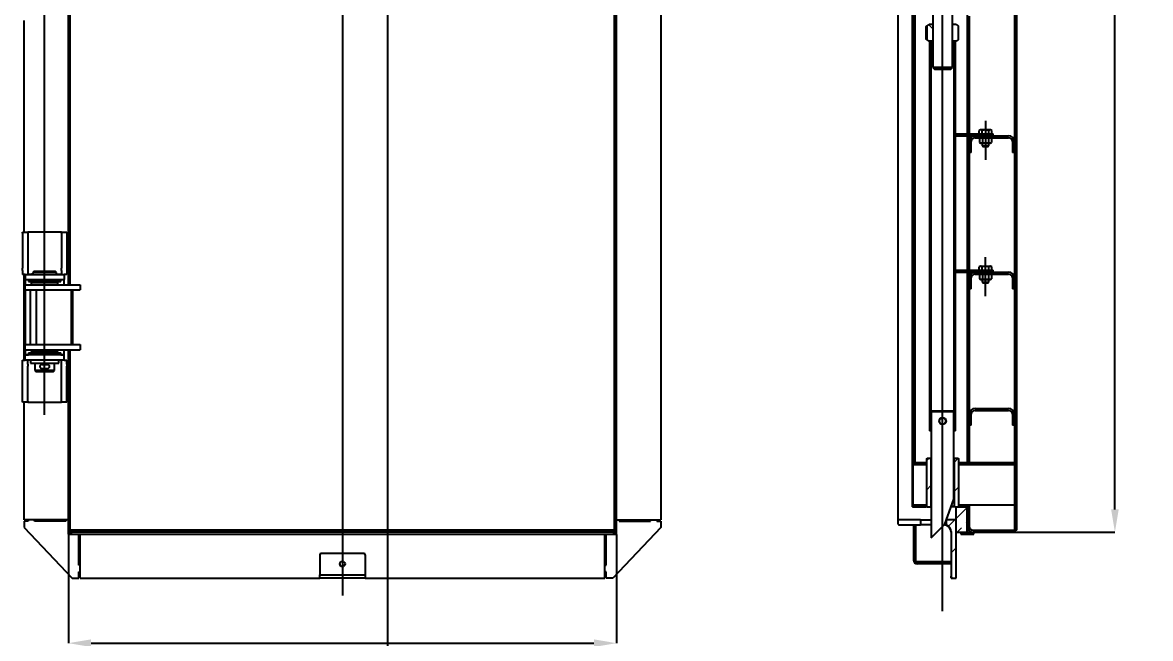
# Model space of a CAD drawing. Header units: millimetres. Extents: x 0 to 594, y 0 to 420.
# Drawn here: x 143.4 to 317.1, y 154.2 to 249.1 of the extents above; entities that cross this region are included whole.
import ezdxf

# ---------------------------------------------------------------- set-up
doc = ezdxf.new("R2010")
doc.units = ezdxf.units.MM
doc.header["$PDSIZE"] = -1
doc.layers.add('FORMAT', color=7, linetype='Continuous')
doc.styles.add('GOST-2.304_Type-B', font='')
doc.styles.add('SLDTEXTSTYLE1', font='TXT', dxfattribs={"width": 0.7})
doc.styles.get('GOST-2.304_Type-B').set_extended_font_data('GOST Common')
doc.dimstyles.new('SLDDIMSTYLE0', dxfattribs={"dimtxt": 3.5, "dimasz": 3.5, "dimexe": 0, "dimexo": 0.0625, "dimgap": 0.875, "dimtad": 2, "dimdec": 1, "dimlfac": 10, "dimrnd": 1e-09, "dimzin": 12, "dimdsep": 46, "dimtxsty": 'SLDTEXTSTYLE1', "dimsah": 1, "dimcen": 0.09, "dimadec": 0, "dimazin": 3, "dimtfac": 1, "dimtdec": 1, "dimtmove": 0, "dimatfit": 0, "dimfxl": 1, "dimfrac": 2, "dimtolj": 1, "dimtzin": 12, "dimarcsym": 0})

# ---------------------------------------------------------------- blocks, each defined once
blk = doc.blocks.new('_D_1')
at = {"layer": 'Defpoints', "color": 0, "transparency": 16777216}
for p in [(150.5, 170.3), (234.9, 170.3), (234.9, 153.5)]:
    blk.add_point(p, dxfattribs=at)
at = {"layer": 'FORMAT', "color": 0, "lineweight": -2, "transparency": 16777216}
for p, q in [((150.5, 170.24), (150.5, 153.5)), ((234.9, 170.24), (234.9, 153.5)), ((154, 153.5), (231.4, 153.5))]:
    blk.add_line(p, q, dxfattribs=at)
at = {"layer": 'FORMAT', "color": 0, "transparency": 16777216}
for points in [[(154, 154.09), (154, 152.92), (150.5, 153.5)], [(231.4, 154.09), (231.4, 152.92), (234.9, 153.5)]]:
    blk.add_solid(points, dxfattribs=at)
at = {"layer": 'FORMAT', "color": 0, "transparency": 16777216, "insert": (192.7, 152.63), "char_height": 3.5, "attachment_point": 2, "style": 'GOST-2.304_Type-B'}
blk.add_mtext('\\A1;844*', dxfattribs=at)
blk = doc.blocks.new('SW_HATCH_0')
at = {"color": 0, "linetype": 'Continuous', "lineweight": 18}
for p, q in [((0, 197.57), (-0.8, 196.77)), ((-6.57, 195.16), (-6.3, 194.89)), ((-2.51, 195.58), (-2.21, 195.28)), ((0, 193.08), (-0.8, 192.28)), ((-7.98, 189.58), (-8.78, 188.78)), ((-6.6, 190.7), (-6.3, 190.4)), ((1.7, 190.29), (0, 188.59)), ((2.4, 190.98), (2.1, 190.68)), ((2.41, 190.66), (2.69, 190.38)), ((6.88, 190.68), (7.18, 190.38)), ((1.7, 188.04), (0.44, 186.78)), ((9.3, 188.91), (9, 188.61)), ((-6.7, 186.38), (-6.8, 186.28)), ((-6.29, 186.78), (-6.59, 186.48)), ((1.7, 186.89), (1.78, 186.81)), ((-6.7, 184.13), (-6.8, 184.03)), ((-3.91, 184.68), (-4.6, 183.99)), ((0.4, 184.5), (-0.29, 183.81)), ((9.3, 184.41), (9, 184.11)), ((-6.7, 181.89), (-6.8, 181.79)), ((-6.7, 179.64), (-6.8, 179.54)), ((-5.17, 180.28), (-4.87, 179.98)), ((-3.91, 180.19), (-4.6, 179.5)), ((0.4, 180.01), (-0.26, 179.35)), ((3.81, 180.28), (4.11, 179.98)), ((8.3, 180.28), (8.6, 179.98)), ((9.3, 179.92), (9, 179.62)), ((-6.7, 177.4), (-6.8, 177.3)), ((9.3, 175.43), (9, 175.13)), ((-6.7, 175.15), (-6.8, 175.05)), ((-0.1, 175.01), (-0.3, 174.81)), ((-6.7, 172.91), (-6.8, 172.81)), ((-1.6, 173.51), (-2.04, 173.07)), ((2.3, 172.92), (2, 172.62)), ((5.8, 171.93), (5.5, 171.63)), ((-6.7, 170.66), (-6.8, 170.56)), ((-3.9, 171.21), (-4.1, 171.01)), ((-0.1, 170.52), (-0.3, 170.32)), ((9.3, 170.94), (9, 170.64)), ((-6.7, 168.41), (-6.8, 168.31)), ((-3.9, 166.72), (-4.1, 166.52)), ((-6.7, 166.17), (-6.8, 166.07)), ((-0.1, 166.03), (-0.3, 165.83)), ((9.3, 166.45), (9, 166.15)), ((-6.7, 163.92), (-6.8, 163.82)), ((-6.7, 161.68), (-6.8, 161.58)), ((-3.9, 162.23), (-4.1, 162.03)), ((-0.1, 161.54), (-0.3, 161.34)), ((9.3, 161.96), (9, 161.66)), ((-6.7, 159.43), (-6.8, 159.33)), ((-6.7, 157.19), (-6.8, 157.09)), ((-3.9, 157.74), (-4.1, 157.54)), ((-0.1, 157.05), (-0.3, 156.85)), ((9.3, 157.47), (9, 157.17)), ((-6.7, 154.94), (-6.8, 154.84)), ((-3.9, 153.25), (-4.1, 153.05)), ((9.3, 152.98), (9, 152.68)), ((-6.7, 152.7), (-6.8, 152.6)), ((-0.1, 152.56), (-0.3, 152.36)), ((8.95, 152.63), (8.65, 152.33)), ((-6.7, 150.45), (-6.8, 150.35)), ((2.03, 150.63), (2.33, 150.33)), ((2.77, 150.95), (2.54, 150.71)), ((7.25, 150.93), (6.95, 150.63)), ((-6.7, 148.21), (-6.8, 148.11)), ((-3.9, 148.76), (-4.1, 148.56)), ((-0.1, 148.07), (-0.3, 147.87)), ((9.3, 148.49), (9, 148.19)), ((-6.7, 145.96), (-6.8, 145.86)), ((-3.9, 144.27), (-4.1, 144.07)), ((-6.7, 143.72), (-6.8, 143.62)), ((-0.1, 143.58), (-0.3, 143.38)), ((9.3, 144), (9, 143.7)), ((-6.7, 141.47), (-6.8, 141.37)), ((-6.7, 139.23), (-6.8, 139.13)), ((-3.9, 139.78), (-4.1, 139.58)), ((-0.1, 139.09), (-0.3, 138.89)), ((9.3, 139.51), (9, 139.21)), ((-6.7, 134.74), (-6.8, 134.64)), ((-3.9, 135.29), (-4.1, 135.09)), ((-0.1, 134.6), (-0.3, 134.4)), ((9.3, 135.02), (9, 134.72)), ((-6.7, 132.49), (-6.8, 132.39)), ((2.02, 132.23), (2, 132.21)), ((-6.7, 130.25), (-6.8, 130.15)), ((-3.9, 130.8), (-4.1, 130.6)), ((9.3, 130.53), (9, 130.23)), ((-0.1, 130.11), (-0.3, 129.91)), ((0.58, 129.63), (0.88, 129.33)), ((4.21, 129.93), (3.91, 129.63)), ((5.07, 129.63), (5.37, 129.33)), ((8.8, 130.03), (8.55, 129.79)), ((-6.7, 128), (-6.8, 127.9)), ((-6.7, 125.76), (-6.8, 125.66)), ((-3.9, 126.31), (-4.1, 126.11)), ((-0.1, 125.62), (-0.3, 125.42)), ((9.3, 126.04), (9, 125.74)), ((-6.7, 123.51), (-6.8, 123.41)), ((-3.9, 121.82), (-4.1, 121.62)), ((9.3, 121.55), (9, 121.25)), ((-6.7, 121.27), (-6.8, 121.17)), ((-0.1, 121.13), (-0.3, 120.93)), ((-6.7, 119.02), (-6.8, 118.92)), ((-6.7, 116.78), (-6.8, 116.68)), ((-3.9, 117.33), (-4.1, 117.13)), ((-0.1, 116.64), (-0.3, 116.44)), ((9.3, 117.06), (9, 116.76)), ((-6.7, 114.53), (-6.8, 114.43)), ((-6.7, 112.29), (-6.8, 112.19)), ((-0.6, 112.85), (-0.26, 112.51)), ((9.3, 112.57), (9, 112.27)), ((-6.7, 110.04), (-6.8, 109.94)), ((2.3, 110.06), (2, 109.76)), ((-6.7, 107.8), (-6.8, 107.7)), ((5.66, 108.93), (5.36, 108.63)), ((9.3, 108.08), (9, 107.78)), ((0.28, 107.48), (0.58, 107.18)), ((4.77, 107.48), (5.07, 107.18)), ((-6.7, 105.55), (-6.8, 105.45)), ((-0.94, 104.21), (-0.7, 103.97)), ((-6.7, 103.31), (-6.8, 103.21)), ((-4.45, 103.31), (-6.7, 101.06)), ((0.04, 103.31), (-1.1, 102.18)), ((9.3, 103.59), (9, 103.29)), ((-6.7, 101.06), (-6.8, 100.96)), ((2.54, 101.32), (2.04, 100.82)), ((11.35, 101.15), (10.95, 100.75)), ((-10.5, 100.3), (-10.04, 99.84)), ((-7.33, 100.43), (-7.72, 100.05)), ((3.37, 99.91), (3.2, 100.08)), ((6.29, 100.58), (6, 100.29)), ((11.92, 100.33), (12.2, 100.05)), ((-12.05, 97.36), (-11.92, 97.23)), ((-7.88, 97.68), (-7.69, 97.49)), ((-5.76, 97.52), (-6.7, 96.57)), ((3.23, 97.52), (2.84, 97.13)), ((7.76, 97.56), (7.18, 96.98)), ((-6.7, 96.57), (-6.8, 96.47)), ((2.54, 96.83), (2.04, 96.33)), ((11.35, 96.66), (10.95, 96.26)), ((-6.7, 94.33), (-6.8, 94.23)), ((-3.32, 95.46), (-5.5, 93.28)), ((1.1, 95.39), (-0.04, 94.25)), ((9.3, 94.61), (9, 94.31)), ((-6.7, 92.08), (-6.8, 91.98)), ((3.91, 90.38), (4.21, 90.08)), ((8.4, 90.38), (8.7, 90.08)), ((-6.7, 89.84), (-6.8, 89.74)), ((-0.3, 90.1), (-0.28, 90.08)), ((3.62, 88.93), (3.32, 88.63)), ((8.11, 88.93), (7.81, 88.63)), ((9.3, 90.12), (9, 89.82)), ((-6.7, 87.59), (-6.8, 87.49)), ((2.3, 87.61), (2, 87.31)), ((-6.7, 85.35), (-6.8, 85.25)), ((9.3, 85.63), (9, 85.33)), ((-4.21, 85.03), (-3.6, 84.42)), ((-6.7, 83.1), (-6.8, 83)), ((-6.7, 80.86), (-6.8, 80.76)), ((-3.9, 81.41), (-4.1, 81.21)), ((-0.1, 80.72), (-0.3, 80.52)), ((9.3, 81.14), (9, 80.84)), ((-6.7, 78.61), (-6.8, 78.51)), ((-3.9, 76.92), (-4.1, 76.72)), ((9.3, 76.65), (9, 76.35)), ((-6.7, 76.37), (-6.8, 76.27)), ((-0.1, 76.23), (-0.3, 76.03)), ((-6.7, 74.12), (-6.8, 74.02)), ((-6.7, 71.88), (-6.8, 71.78)), ((-3.9, 72.43), (-4.1, 72.23)), ((-0.1, 71.74), (-0.3, 71.54)), ((9.3, 72.16), (9, 71.86)), ((-6.7, 69.63), (-6.8, 69.53)), ((-3.9, 67.94), (-4.1, 67.74)), ((3.61, 68.23), (3.91, 67.93)), ((5.07, 67.93), (4.77, 67.63)), ((-6.7, 67.39), (-6.8, 67.29)), ((-0.1, 67.25), (-0.3, 67.05)), ((8.91, 67.29), (8.65, 67.02)), ((9.3, 67.67), (9, 67.37)), ((-6.7, 65.14), (-6.8, 65.04)), ((-6.7, 62.9), (-6.8, 62.8)), ((-3.9, 63.45), (-4.1, 63.25)), ((-0.1, 62.76), (-0.3, 62.56)), ((9.3, 63.18), (9, 62.88)), ((-6.7, 60.65), (-6.8, 60.55)), ((-6.7, 58.41), (-6.8, 58.31)), ((-3.9, 58.96), (-4.1, 58.76)), ((-0.1, 58.27), (-0.3, 58.07)), ((9.3, 58.69), (9, 58.39)), ((-6.7, 56.16), (-6.8, 56.06)), ((-6.7, 53.92), (-6.8, 53.82)), ((-3.9, 54.47), (-4.1, 54.27)), ((9.3, 54.2), (9, 53.9)), ((-0.1, 53.78), (-0.3, 53.58)), ((-6.7, 51.67), (-6.8, 51.57)), ((-6.7, 49.43), (-6.8, 49.33)), ((-3.9, 49.98), (-4.1, 49.78)), ((-0.1, 49.29), (-0.3, 49.09)), ((9.3, 49.71), (9, 49.41)), ((-6.7, 47.18), (-6.8, 47.08)), ((2.16, 47.23), (2.46, 46.93)), ((6.52, 46.93), (6.22, 46.63)), ((-3.9, 45.49), (-4.1, 45.29)), ((9.3, 45.22), (9, 44.92)), ((-6.7, 44.94), (-6.8, 44.84)), ((-0.1, 44.8), (-0.3, 44.6)), ((8.95, 44.87), (8.65, 44.57)), ((-6.7, 42.69), (-6.8, 42.59)), ((-6.7, 40.45), (-6.8, 40.35)), ((-3.9, 41), (-4.1, 40.8)), ((-0.1, 40.31), (-0.3, 40.11)), ((9.3, 40.73), (9, 40.43)), ((-6.7, 38.2), (-6.8, 38.1)), ((-3.9, 36.51), (-4.1, 36.31)), ((-6.7, 35.96), (-6.8, 35.86)), ((-0.1, 35.82), (-0.3, 35.62)), ((9.3, 36.24), (9, 35.94)), ((-6.7, 33.71), (-6.8, 33.61)), ((-6.7, 31.47), (-6.8, 31.37)), ((-3.9, 32.02), (-4.1, 31.82)), ((-0.1, 31.33), (-0.3, 31.13)), ((9.3, 31.75), (9, 31.45)), ((-6.7, 29.22), (-6.8, 29.12)), ((-6.7, 26.98), (-6.8, 26.88)), ((-3.9, 27.53), (-4.1, 27.33)), ((-0.1, 26.84), (-0.3, 26.64)), ((9.3, 27.26), (9, 26.96)), ((-6.7, 24.73), (-6.8, 24.63)), ((2.3, 24.75), (2, 24.45)), ((3.48, 25.93), (3.18, 25.63)), ((7.97, 25.93), (7.67, 25.63)), ((-3.9, 23.04), (-4.1, 22.84)), ((9.3, 22.77), (9, 22.47)), ((-6.7, 22.49), (-6.8, 22.39)), ((-6.7, 20.24), (-6.8, 20.14)), ((-6.7, 18), (-6.8, 17.9)), ((-4.17, 18.28), (-4.6, 17.85)), ((0.31, 18.27), (-0.29, 17.67)), ((0.42, 17.54), (0.68, 17.28)), ((4.87, 17.58), (5.17, 17.28)), ((9.3, 18.28), (9, 17.98)), ((-6.7, 15.75), (-6.8, 15.65)), ((-3.91, 14.05), (-4.6, 13.36)), ((-6.7, 13.51), (-6.8, 13.41)), ((0.4, 13.87), (-0.29, 13.18)), ((9.3, 13.79), (9, 13.49)), ((-6.7, 11.26), (-6.8, 11.16)), ((1.7, 10.68), (0, 8.98)), ((2, 10.98), (1.8, 10.78)), ((-0.2, 8.78), (-1.2, 7.78)), ((9.3, 9.3), (9, 9)), ((0.79, 7.53), (0.15, 6.88)), ((1.7, 8.44), (1.53, 8.27)), ((6.29, 7.18), (6.59, 6.88)), ((-6.6, 6.6), (-6.3, 6.3)), ((2.39, 6.88), (2.32, 6.81)), ((0, 4.49), (-0.8, 3.69)), ((-2.28, 2.28), (-1.98, 1.98)), ((0, 0), (-0.22, -0.22))]:
    blk.add_line(p, q, dxfattribs=at)
blk = doc.blocks.new('*D61')
at = {"layer": 'Defpoints', "color": 0, "transparency": 16777216}
for p in [(296.19, 354.4), (311.62, 354.4), (296.19, 170.6)]:
    blk.add_point(p, dxfattribs=at)
at = {"layer": 'FORMAT', "color": 0, "lineweight": -2, "transparency": 16777216}
for p, q in [((296.25, 354.4), (311.62, 354.4)), ((311.62, 174.1), (311.62, 350.9)), ((296.25, 170.6), (311.62, 170.6))]:
    blk.add_line(p, q, dxfattribs=at)
at = {"layer": 'FORMAT', "color": 0, "transparency": 16777216}
for points in [[(311.03, 350.9), (312.2, 350.9), (311.62, 354.4)], [(311.03, 174.1), (312.2, 174.1), (311.62, 170.6)]]:
    blk.add_solid(points, dxfattribs=at)
at = {"layer": 'FORMAT', "color": 0, "transparency": 16777216, "insert": (312.49, 262.5), "char_height": 3.5, "attachment_point": 2, "rotation": 90, "style": 'GOST-2.304_Type-B'}
blk.add_mtext('\\A1;1838*', dxfattribs=at)

msp = doc.modelspace()

# ---------------------------------------------------------------- linework, layer by layer
at = {"layer": 'FORMAT'}
for p, q in [((199.697, 141.721), (199.697, 389.737)), ((192.697, 374.018), (192.697, 160.861)), ((285.092, 158.43), (285.092, 356.515)), ((234.897, 170.305), (234.897, 354.705)), ((234.597, 170.905), (234.597, 354.105)), ((241.697, 352.505), (241.697, 172.505)), ((146.847, 188.659), (146.847, 329.855)), ((278.192, 261.455), (278.192, 172.505)), ((280.392, 260.83), (280.392, 174.505)), ((280.492, 260.83), (280.492, 174.505)), ((296.192, 170.905), (296.192, 260.845)), ((296.492, 170.905), (296.492, 260.845)), ((150.497, 208.705), (150.497, 257.505)), ((150.797, 208.705), (150.797, 257.505)), ((280.792, 258.255), (280.792, 181.305)), ((283.592, 256.975), (283.592, 242.175)), ((286.592, 242.175), (286.592, 256.975)), ((288.892, 253.805), (288.892, 231.955)), ((289.192, 250.055), (289.192, 231.955)), ((143.697, 216.805), (143.697, 249.405)), ((282.506, 248.44), (282.689, 248.585)), ((282.506, 248.44), (282.506, 246.556)), ((282.689, 248.585), (283.022, 248.778)), ((282.689, 246.411), (282.689, 248.585)), ((283.592, 248.778), (283.022, 248.778)), ((287.162, 248.778), (286.592, 248.778)), ((287.162, 248.778), (287.496, 248.585)), ((287.496, 248.585), (287.496, 246.411)), ((282.689, 246.411), (282.506, 246.556)), ((283.022, 246.218), (282.689, 246.411)), ((283.592, 246.218), (283.022, 246.218)), ((283.092, 246.218), (283.092, 186.218)), ((283.292, 246.218), (283.092, 246.218)), ((283.292, 246.218), (283.292, 186.218)), ((287.162, 246.218), (286.592, 246.218)), ((287.092, 246.218), (286.892, 246.218)), ((286.892, 186.218), (286.892, 246.218)), ((287.092, 186.218), (287.092, 246.218)), ((287.496, 246.411), (287.162, 246.218)), ((283.592, 242.175), (283.892, 241.875)), ((286.592, 242.175), (283.592, 242.175)), ((286.292, 241.875), (283.892, 241.875)), ((286.292, 241.875), (286.592, 242.175)), ((291.692, 233.955), (291.692, 227.955)), ((287.092, 231.955), (287.092, 231.655)), ((287.092, 231.955), (292.892, 231.955)), ((287.092, 231.655), (292.892, 231.655)), ((288.892, 231.655), (288.892, 210.955)), ((289.192, 231.655), (289.192, 230.755)), ((290.092, 231.655), (295.242, 231.655)), ((290.092, 231.355), (295.242, 231.355)), ((290.927, 232.595), (290.711, 232.47)), ((290.711, 231.955), (290.711, 232.47)), ((290.972, 231.355), (290.769, 231.237)), ((290.769, 231.237), (290.769, 230.632)), ((290.927, 232.595), (292.457, 232.595)), ((290.972, 231.355), (292.412, 231.355)), ((291.202, 231.955), (291.202, 232.47)), ((291.231, 231.237), (291.231, 230.632)), ((292.154, 231.237), (292.154, 230.632)), ((292.183, 231.955), (292.183, 232.47)), ((292.616, 231.237), (292.412, 231.355)), ((292.674, 232.47), (292.457, 232.595)), ((292.616, 231.237), (292.616, 230.632)), ((292.674, 231.955), (292.674, 232.47)), ((292.892, 231.655), (292.892, 231.955)), ((289.192, 229.055), (289.192, 230.755)), ((289.492, 229.055), (289.492, 230.755)), ((290.769, 230.632), (290.972, 230.515)), ((290.972, 230.515), (292.412, 230.515)), ((291.192, 230.515), (291.192, 230.105)), ((291.192, 230.105), (291.342, 229.955)), ((291.192, 230.105), (292.192, 230.105)), ((292.042, 229.955), (291.342, 229.955)), ((292.042, 229.955), (292.192, 230.105)), ((292.192, 230.105), (292.192, 230.515)), ((292.412, 230.515), (292.616, 230.632)), ((295.842, 230.755), (295.842, 229.055)), ((296.142, 230.755), (296.142, 229.055)), ((289.492, 229.055), (289.192, 229.055)), ((289.192, 229.055), (289.192, 210.955)), ((296.142, 229.055), (295.842, 229.055)), ((143.447, 216.805), (144.247, 216.805)), ((143.447, 216.634), (143.447, 216.805)), ((143.447, 216.634), (143.447, 211.246)), ((144.247, 216.805), (144.247, 216.634)), ((149.447, 216.805), (144.247, 216.805)), ((144.247, 216.634), (144.247, 211.246)), ((149.447, 216.805), (150.247, 216.805)), ((149.447, 216.634), (149.447, 216.805)), ((149.447, 216.634), (149.447, 211.246)), ((150.247, 216.805), (150.247, 216.634)), ((150.247, 216.634), (150.247, 211.246)), ((291.692, 206.955), (291.692, 212.955)), ((143.447, 210.917), (143.447, 211.246)), ((143.447, 210.917), (143.447, 210.305)), ((143.847, 210.305), (143.447, 210.305)), ((143.697, 197.105), (143.697, 210.305)), ((143.847, 210.305), (143.847, 209.505)), ((143.847, 210.305), (144.069, 210.305)), ((144.069, 210.305), (149.625, 210.305)), ((144.247, 211.246), (144.247, 210.917)), ((144.247, 210.917), (144.247, 210.305)), ((144.247, 210.33), (144.847, 210.33)), ((145.247, 210.805), (145.047, 210.605)), ((145.047, 210.605), (145.047, 210.305)), ((148.647, 210.605), (145.047, 210.605)), ((145.247, 210.805), (148.447, 210.805)), ((148.647, 210.605), (148.447, 210.805)), ((148.647, 210.305), (148.647, 210.605)), ((148.847, 210.33), (149.447, 210.33)), ((149.447, 210.917), (149.447, 211.246)), ((149.447, 210.917), (149.447, 210.305)), ((149.625, 210.305), (149.847, 210.305)), ((150.247, 210.305), (149.847, 210.305)), ((149.847, 210.305), (149.847, 209.505)), ((150.247, 211.246), (150.247, 210.917)), ((150.247, 210.917), (150.247, 210.305)), ((287.092, 210.955), (287.092, 210.655)), ((287.092, 210.955), (292.892, 210.955)), ((287.092, 210.655), (292.892, 210.655)), ((288.892, 210.655), (288.892, 181.305)), ((289.192, 210.655), (289.192, 209.755)), ((290.092, 210.655), (295.242, 210.655)), ((290.092, 210.355), (295.242, 210.355)), ((290.927, 211.595), (290.711, 211.47)), ((290.711, 210.955), (290.711, 211.47)), ((290.972, 210.355), (290.769, 210.237)), ((290.769, 210.237), (290.769, 209.632)), ((290.927, 211.595), (291.692, 211.595)), ((290.972, 210.355), (292.052, 210.355)), ((291.202, 210.955), (291.202, 211.47)), ((291.231, 210.237), (291.231, 209.632)), ((291.692, 211.595), (292.457, 211.595)), ((292.052, 210.355), (292.412, 210.355)), ((292.154, 210.237), (292.154, 209.632)), ((292.183, 210.955), (292.183, 211.47)), ((292.616, 210.237), (292.412, 210.355)), ((292.674, 211.47), (292.457, 211.595)), ((292.616, 210.237), (292.616, 209.632)), ((292.674, 210.955), (292.674, 211.47)), ((292.892, 210.655), (292.892, 210.955)), ((143.797, 208.705), (143.797, 207.905)), ((143.797, 208.705), (145.415, 208.705)), ((143.847, 209.505), (144.069, 209.505)), ((143.847, 209.48), (143.847, 208.705)), ((144.347, 209.48), (143.847, 209.48)), ((144.069, 209.505), (149.625, 209.505)), ((144.347, 209.505), (144.347, 209.205)), ((144.347, 209.205), (149.347, 209.205)), ((144.897, 209.105), (144.797, 209.005)), ((144.797, 209.005), (144.797, 208.705)), ((148.897, 209.005), (144.797, 209.005)), ((144.897, 209.105), (148.797, 209.105)), ((145.347, 209.205), (145.347, 209.105)), ((145.415, 208.705), (150.624, 208.705)), ((148.347, 209.105), (148.347, 209.205)), ((148.897, 209.005), (148.797, 209.105)), ((148.897, 208.705), (148.897, 209.005)), ((149.347, 209.205), (149.347, 209.505)), ((149.847, 209.48), (149.347, 209.48)), ((149.625, 209.505), (149.847, 209.505)), ((149.847, 208.705), (149.847, 209.48)), ((150.624, 208.705), (151.375, 208.705)), ((151.375, 208.705), (151.797, 208.705)), ((151.797, 208.705), (152.297, 208.705)), ((152.297, 208.705), (152.297, 207.905)), ((289.192, 208.055), (289.192, 209.755)), ((289.492, 208.055), (289.492, 209.755)), ((290.769, 209.632), (290.972, 209.515)), ((290.972, 209.515), (292.052, 209.515)), ((291.192, 209.515), (291.192, 209.105)), ((291.192, 209.105), (291.342, 208.955)), ((291.192, 209.105), (291.692, 209.105)), ((291.692, 208.955), (291.342, 208.955)), ((291.692, 209.105), (292.192, 209.105)), ((292.042, 208.955), (291.692, 208.955)), ((292.042, 208.955), (292.192, 209.105)), ((292.052, 209.515), (292.412, 209.515)), ((292.192, 209.105), (292.192, 209.515)), ((292.412, 209.515), (292.616, 209.632)), ((295.842, 209.755), (295.842, 208.055)), ((296.142, 209.755), (296.142, 208.055)), ((143.797, 207.905), (145.415, 207.905)), ((143.847, 207.905), (143.847, 199.505)), ((144.597, 207.905), (144.597, 199.505)), ((145.415, 207.905), (150.624, 207.905)), ((145.518, 207.905), (145.518, 199.505)), ((150.624, 207.905), (151.375, 207.905)), ((150.992, 199.505), (150.992, 207.905)), ((151.18, 199.505), (151.18, 207.905)), ((151.375, 207.905), (151.797, 207.905)), ((151.797, 207.905), (152.297, 207.905)), ((289.492, 208.055), (289.192, 208.055)), ((289.192, 208.055), (289.192, 188.755)), ((296.142, 208.055), (295.842, 208.055)), ((143.797, 199.505), (143.797, 198.705)), ((143.797, 199.505), (145.415, 199.505)), ((143.797, 198.705), (145.415, 198.705)), ((143.847, 198.705), (143.847, 197.93)), ((144.347, 198.205), (144.347, 197.905)), ((144.347, 198.205), (149.347, 198.205)), ((144.797, 198.705), (144.797, 198.405)), ((144.797, 198.405), (144.897, 198.305)), ((144.797, 198.405), (148.897, 198.405)), ((148.797, 198.305), (144.897, 198.305)), ((145.347, 198.305), (145.347, 198.205)), ((145.415, 199.505), (150.624, 199.505)), ((145.415, 198.705), (150.624, 198.705)), ((148.347, 198.205), (148.347, 198.305)), ((148.797, 198.305), (148.897, 198.405)), ((148.897, 198.405), (148.897, 198.705)), ((149.347, 197.905), (149.347, 198.205)), ((149.847, 197.93), (149.847, 198.705)), ((150.497, 170.305), (150.497, 198.705)), ((150.624, 199.505), (151.375, 199.505)), ((150.624, 198.705), (151.375, 198.705)), ((150.797, 170.905), (150.797, 198.705)), ((151.375, 199.505), (151.797, 199.505)), ((151.375, 198.705), (151.797, 198.705)), ((151.797, 199.505), (152.297, 199.505)), ((151.797, 198.705), (152.297, 198.705)), ((152.297, 199.505), (152.297, 198.705)), ((143.447, 197.105), (143.847, 197.105)), ((143.447, 196.493), (143.447, 197.105)), ((143.447, 196.163), (143.447, 196.493)), ((143.847, 197.93), (144.347, 197.93)), ((143.847, 197.105), (143.847, 197.905)), ((144.069, 197.905), (143.847, 197.905)), ((144.069, 197.105), (143.847, 197.105)), ((149.625, 197.905), (144.069, 197.905)), ((149.625, 197.105), (144.069, 197.105)), ((144.247, 196.493), (144.247, 197.105)), ((144.647, 197.08), (144.247, 197.08)), ((144.247, 196.493), (144.247, 196.163)), ((144.647, 197.105), (144.647, 196.605)), ((144.647, 196.605), (146.847, 196.605)), ((145.347, 196.605), (145.347, 195.505)), ((146.397, 196.405), (147.297, 196.405)), ((146.847, 196.605), (149.047, 196.605)), ((148.347, 195.505), (148.347, 196.605)), ((149.047, 196.605), (149.047, 197.105)), ((149.447, 197.08), (149.047, 197.08)), ((149.347, 197.93), (149.847, 197.93)), ((149.447, 196.493), (149.447, 197.105)), ((149.447, 196.163), (149.447, 196.493)), ((149.847, 197.905), (149.625, 197.905)), ((149.847, 197.105), (149.625, 197.105)), ((149.847, 197.105), (149.847, 197.905)), ((149.847, 197.105), (150.247, 197.105)), ((150.247, 196.493), (150.247, 197.105)), ((150.247, 196.493), (150.247, 196.163)), ((143.447, 190.775), (143.447, 196.163)), ((144.247, 190.775), (144.247, 196.163)), ((145.347, 195.505), (145.547, 195.305)), ((148.347, 195.505), (145.347, 195.505)), ((148.147, 195.305), (145.547, 195.305)), ((146.397, 195.805), (147.297, 195.805)), ((148.147, 195.305), (148.347, 195.505)), ((149.447, 190.775), (149.447, 196.163)), ((150.247, 190.775), (150.247, 196.163)), ((143.447, 190.605), (143.447, 190.775)), ((144.247, 190.605), (143.447, 190.605)), ((143.697, 172.505), (143.697, 190.605)), ((144.247, 190.775), (144.247, 190.605)), ((144.247, 190.605), (149.447, 190.605)), ((149.447, 190.605), (149.447, 190.775)), ((150.247, 190.605), (149.447, 190.605)), ((150.247, 190.775), (150.247, 190.605)), ((290.092, 189.655), (295.242, 189.655)), ((290.092, 189.355), (295.242, 189.355)), ((283.442, 189.218), (283.342, 189.118)), ((283.342, 189.118), (283.342, 169.718)), ((285.092, 189.118), (283.342, 189.118)), ((286.742, 189.218), (283.442, 189.218)), ((286.842, 189.118), (285.092, 189.118)), ((286.842, 189.118), (286.742, 189.218)), ((286.842, 175.664), (286.842, 189.118)), ((289.192, 187.055), (289.192, 188.755)), ((289.492, 187.055), (289.492, 188.755)), ((295.842, 188.755), (295.842, 187.055)), ((296.142, 188.755), (296.142, 187.055)), ((283.292, 186.218), (283.092, 186.218)), ((283.342, 186.218), (283.292, 186.218)), ((286.892, 186.218), (286.842, 186.218)), ((287.092, 186.218), (286.892, 186.218)), ((289.492, 187.055), (289.192, 187.055)), ((289.192, 187.055), (289.192, 181.305)), ((296.142, 187.055), (295.842, 187.055)), ((280.492, 181.305), (282.567, 181.305)), ((280.492, 181.005), (280.492, 181.305)), ((280.492, 181.005), (282.567, 181.005)), ((282.567, 181.005), (282.567, 181.305)), ((282.592, 181.305), (282.567, 181.305)), ((282.567, 181.005), (282.592, 181.005)), ((282.592, 181.905), (282.692, 182.005)), ((282.592, 181.905), (282.592, 174.605)), ((282.692, 182.005), (283.182, 182.005)), ((283.182, 182.005), (283.282, 181.905)), ((283.182, 182.005), (283.342, 182.005)), ((283.282, 181.905), (283.282, 174.605)), ((283.342, 181.905), (283.282, 181.905)), ((286.842, 182.005), (287.002, 182.005)), ((286.902, 181.905), (286.842, 181.905)), ((286.902, 181.905), (287.002, 182.005)), ((286.902, 174.605), (286.902, 181.905)), ((287.002, 182.005), (287.492, 182.005)), ((287.492, 182.005), (287.592, 181.905)), ((287.592, 174.605), (287.592, 181.905)), ((287.617, 181.305), (287.592, 181.305)), ((287.592, 181.005), (287.617, 181.005)), ((287.617, 181.305), (287.617, 181.005)), ((287.617, 181.305), (296.192, 181.305)), ((287.617, 181.005), (296.192, 181.005)), ((296.192, 181.305), (296.192, 181.005)), ((285.442, 171.818), (286.842, 175.664)), ((280.492, 174.505), (280.392, 174.505)), ((280.492, 174.805), (282.567, 174.805)), ((280.492, 174.505), (280.492, 174.805)), ((280.492, 174.505), (282.567, 174.505)), ((282.567, 174.505), (282.567, 174.805)), ((282.592, 174.805), (282.567, 174.805)), ((282.692, 174.505), (282.567, 174.505)), ((282.692, 174.505), (282.592, 174.605)), ((282.692, 174.505), (283.182, 174.505)), ((283.282, 174.605), (283.182, 174.505)), ((283.342, 174.505), (283.182, 174.505)), ((283.282, 174.605), (283.342, 174.605)), ((287.002, 174.505), (286.42, 174.505)), ((286.457, 174.605), (286.902, 174.605)), ((287.002, 174.505), (286.902, 174.605)), ((287.002, 174.505), (287.492, 174.505)), ((287.192, 174.505), (288.892, 174.505)), ((287.192, 170.605), (287.192, 174.505)), ((287.592, 174.605), (287.492, 174.505)), ((287.617, 174.805), (287.592, 174.805)), ((287.617, 174.805), (287.617, 174.505)), ((287.617, 174.805), (289.192, 174.805)), ((287.617, 174.505), (289.192, 174.505)), ((288.892, 170.605), (288.892, 174.505)), ((288.892, 174.48), (288.892, 171.505)), ((289.192, 174.48), (288.892, 174.48)), ((289.192, 174.805), (296.092, 174.805)), ((289.192, 174.805), (289.192, 174.505)), ((289.192, 174.505), (289.192, 174.48)), ((289.192, 174.48), (289.192, 171.505)), ((150.497, 172.505), (143.697, 172.505)), ((143.697, 172.305), (143.697, 171.305)), ((144.297, 172.305), (143.697, 172.305)), ((144.297, 172.505), (144.297, 172.305)), ((145.297, 172.505), (144.297, 172.505)), ((145.297, 172.305), (145.297, 172.505)), ((150.097, 172.305), (145.297, 172.305)), ((150.497, 172.505), (150.097, 172.505)), ((150.097, 172.505), (150.097, 172.305)), ((234.897, 172.505), (235.297, 172.505)), ((234.897, 172.505), (241.697, 172.505)), ((235.297, 172.505), (235.297, 172.305)), ((235.297, 172.305), (240.097, 172.305)), ((240.097, 172.305), (240.097, 172.505)), ((240.097, 172.505), (241.097, 172.505)), ((241.097, 172.505), (241.097, 172.305)), ((241.097, 172.305), (241.697, 172.305)), ((241.697, 172.305), (241.697, 171.305)), ((278.192, 172.505), (278.192, 172.035)), ((281.692, 172.505), (278.192, 172.505)), ((281.692, 172.505), (281.692, 171.705)), ((281.692, 172.505), (283.342, 172.505)), ((285.692, 171.659), (285.692, 172.505)), ((287.192, 172.505), (285.692, 172.505)), ((287.192, 163.505), (287.192, 172.505)), ((143.697, 171.305), (151.097, 163.505)), ((150.497, 170.305), (150.797, 170.305)), ((150.797, 170.305), (150.797, 170.905)), ((151.697, 170.905), (150.797, 170.905)), ((150.797, 170.605), (150.797, 170.305)), ((150.797, 170.605), (151.097, 170.605)), ((150.797, 170.305), (234.597, 170.305)), ((151.097, 170.605), (151.097, 170.905)), ((151.697, 170.605), (151.097, 170.605)), ((233.697, 170.905), (151.697, 170.905)), ((233.697, 170.605), (151.697, 170.605)), ((152.097, 165.505), (152.097, 170.305)), ((152.297, 163.505), (152.297, 170.305)), ((233.097, 163.505), (233.097, 170.305)), ((233.297, 165.505), (233.297, 170.305)), ((234.597, 170.905), (233.697, 170.905)), ((234.297, 170.605), (233.697, 170.605)), ((241.697, 171.305), (234.297, 163.505)), ((234.297, 170.905), (234.297, 170.605)), ((234.297, 170.605), (234.597, 170.605)), ((234.597, 170.305), (234.597, 170.905)), ((234.597, 170.605), (234.597, 170.305)), ((234.597, 170.305), (234.897, 170.305)), ((278.522, 171.705), (281.692, 171.705)), ((280.592, 171.705), (280.592, 166.305)), ((280.592, 171.705), (280.892, 171.705)), ((280.892, 171.705), (280.892, 166.305)), ((283.342, 171.705), (281.692, 171.705)), ((283.342, 169.718), (285.442, 171.818)), ((285.392, 171.705), (285.329, 171.705)), ((286.392, 170.705), (286.392, 163.835)), ((287.192, 170.605), (288.892, 170.605)), ((287.892, 170.605), (287.892, 170.305)), ((287.892, 170.605), (289.892, 170.605)), ((287.892, 170.305), (289.892, 170.305)), ((289.792, 170.905), (296.192, 170.905)), ((289.792, 170.605), (296.192, 170.605)), ((289.892, 170.305), (289.892, 170.605)), ((296.192, 170.905), (296.192, 170.605)), ((296.492, 170.905), (296.192, 170.905)), ((189.197, 167.105), (189.197, 164.505)), ((195.997, 167.305), (189.397, 167.305)), ((196.197, 167.105), (196.197, 164.505)), ((152.297, 165.505), (152.097, 165.505)), ((152.297, 164.505), (152.297, 165.505)), ((233.097, 164.505), (233.097, 165.505)), ((233.097, 165.505), (233.297, 165.505)), ((281.096, 166.073), (281.013, 166.071)), ((281.192, 166.075), (286.392, 166.075)), ((286.392, 166.005), (281.192, 166.005)), ((286.392, 165.705), (281.192, 165.705)), ((286.392, 166.005), (286.392, 165.705)), ((151.097, 163.505), (152.097, 163.505)), ((152.097, 163.505), (152.097, 164.505)), ((152.097, 164.505), (152.297, 164.505)), ((152.297, 163.505), (189.197, 163.505)), ((189.197, 164.505), (189.197, 164.005)), ((189.197, 163.505), (189.197, 164.005)), ((189.197, 164.005), (192.697, 164.005)), ((192.697, 163.505), (189.197, 163.505)), ((192.697, 164.005), (196.197, 164.005)), ((196.197, 163.505), (192.697, 163.505)), ((196.197, 164.505), (196.197, 164.005)), ((196.197, 164.005), (196.197, 163.505)), ((196.197, 163.505), (233.097, 163.505)), ((233.297, 164.505), (233.097, 164.505)), ((233.297, 163.505), (233.297, 164.505)), ((234.297, 163.505), (233.297, 163.505)), ((286.392, 163.505), (286.392, 163.835)), ((286.392, 163.505), (286.722, 163.505)), ((286.722, 163.505), (287.192, 163.505))]:
    msp.add_line(p, q, dxfattribs=at)
for centre, radius in [((285.092, 187.718), 0.525), ((285.092, 187.718), 0.5), ((192.697, 165.705), 0.4)]:
    msp.add_circle(centre, radius, dxfattribs=at)
for centre, radius, start, end in [((290.092, 230.755), 0.9, 90, 180), ((290.092, 230.755), 0.6, 90, 180), ((290.956, 232.099), 0.445, 56.49907, 123.50093), ((291, 230.888), 0.418, 56.49907, 123.50093), ((291.692, 230.885), 1.659, 72.79483, 107.20517), ((291.692, 229.746), 1.561, 72.78444, 107.21556), ((292.385, 230.888), 0.418, 56.49907, 123.50093), ((292.429, 232.099), 0.445, 56.49907, 123.50093), ((295.242, 230.755), 0.9, 0, 90), ((295.242, 230.755), 0.6, 0, 90), ((291, 230.981), 0.418, 236.49907, 303.50093), ((291.692, 232.123), 1.56, 252.78113, 287.21887), ((292.385, 230.981), 0.418, 236.49907, 303.50093), ((144.847, 210.28), 0.05, 30, 90), ((148.847, 210.28), 0.05, 90, 150), ((290.092, 209.755), 0.9, 90, 180), ((290.092, 209.755), 0.6, 90, 180), ((290.956, 211.099), 0.445, 56.49907, 123.50093), ((291, 209.885), 0.421, 56.74416, 123.25584), ((291.692, 209.885), 1.659, 72.79837, 107.20163), ((291.692, 208.754), 1.553, 72.703, 107.297), ((292.385, 209.888), 0.418, 56.49907, 123.50093), ((292.429, 211.099), 0.445, 56.49907, 123.50093), ((295.242, 209.755), 0.9, 0, 90), ((295.242, 209.755), 0.6, 0, 90), ((291, 209.984), 0.421, 236.73422, 303.26578), ((291.692, 211.116), 1.553, 252.703, 287.297), ((292.385, 209.981), 0.418, 236.49907, 303.50093), ((146.397, 196.105), 0.3, 90, 270), ((146.848, 196.142), 0.367, 45.74536, 133.02507), ((147.297, 196.105), 0.3, 270, 90), ((146.828, 196.04), 0.336, 224.50855, 273.16016), ((146.868, 196.039), 0.335, 266.46026, 315.62999), ((290.092, 188.755), 0.9, 90, 180), ((290.092, 188.755), 0.6, 90, 180), ((295.242, 188.755), 0.9, 0, 90), ((295.242, 188.755), 0.6, 0, 90), ((280.592, 174.905), 0.1, 180, 270), ((296.092, 174.905), 0.1, 270, 0), ((278.522, 172.035), 0.33, 180, 270), ((285.292, 170.605), 1.1, 0, 88.1104), ((285.392, 170.705), 1, 84.26083, 90), ((285.392, 170.705), 1, 72.5424, 84.26083), ((285.392, 170.705), 1, 0, 72.5424), ((289.792, 171.505), 0.9, 180, 270), ((289.792, 171.505), 0.6, 180, 270), ((189.397, 167.105), 0.2, 90, 180), ((195.997, 167.105), 0.2, 0, 90), ((281.192, 166.305), 0.6, 180, 270), ((280.596, 166.305), 0.301, 353.34752, 9.56939), ((281.192, 166.305), 0.3, 180, 270), ((281.127, 166.301), 0.235, 187.57431, 286.13119), ((286.722, 163.835), 0.33, 180, 270)]:
    msp.add_arc(centre, radius, start, end, dxfattribs=at)

# ---------------------------------------------------------------- block references
msp.add_blockref('SW_HATCH_0', (287.192, 163.722), dxfattribs=at)

# ---------------------------------------------------------------- dimensions: what is measured, and where the dimension line sits
dim = msp.add_linear_dim(base=(311.618, 354.405), p1=(296.192, 170.605), p2=(296.192, 354.405), angle=90, text='<>*', dimstyle='SLDDIMSTYLE0', override={"dimtxsty": 'GOST-2.304_Type-B'}, dxfattribs=at)
dim.commit()
dim.dimension.update_dxf_attribs({"geometry": '*D61', "text_midpoint": (311.618, 262.505), "dimtype": 160})
dim = msp.add_linear_dim(base=(234.897, 153.505), p1=(150.497, 170.305), p2=(234.897, 170.305), text='<>*', dimstyle='SLDDIMSTYLE0', override={"dimtxsty": 'GOST-2.304_Type-B'}, dxfattribs=at)
dim.commit()
dim.dimension.update_dxf_attribs({"geometry": '_D_1', "text_midpoint": (192.697, 153.505), "dimtype": 160})

doc.saveas('drawing.dxf')
